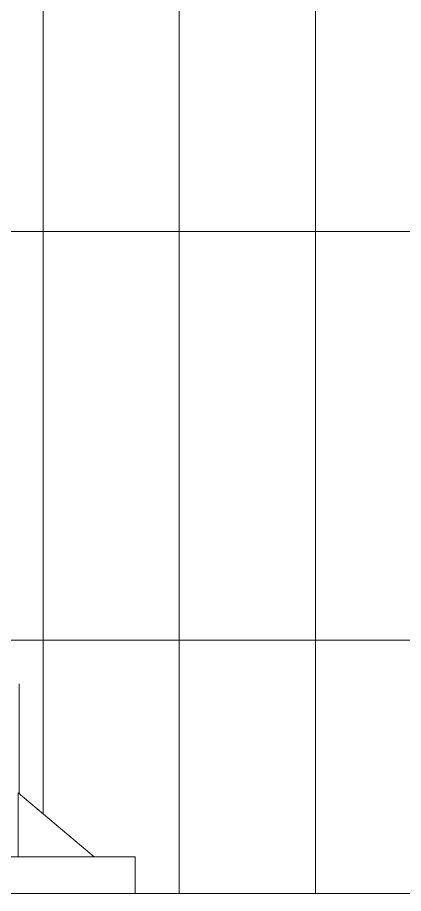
# Model space of a CAD drawing. Header units: millimetres. Extents: x -33493 to 146110, y 17338 to 47807.
# Drawn here: x 7875 to 8016.6, y 37865 to 38186.5 of the extents above; entities that cross this region are included whole.
import ezdxf

# ---------------------------------------------------------------- set-up
doc = ezdxf.new("R2010")
doc.units = ezdxf.units.MM
doc.layers.add('0-1', color=7, linetype='Continuous', lineweight=5)
doc.layers.add('A_--------_E-', color=7, linetype='Continuous', lineweight=9)
doc.layers.add('A-_DOOR----_E-1', color=6, linetype='Continuous', lineweight=9, true_color=0xff00ff)
doc.layers.add('A-_WALL----_E-1', color=6, linetype='Continuous', lineweight=9, true_color=0xff00ff)

# ---------------------------------------------------------------- blocks, each defined once
blk = doc.blocks.new('1599_DB_P_S_BLK2 23 0814_rvt-1-DOOR _ WINDOW SCHEDULE - ELEVATION 3 Copy 1')
at = {"layer": 'A_--------_E-', "color": 8}
for p, q in [((7875.65, 37942), (7875.65, 37901.58)), ((7875.25, 37901.91), (7875.25, 37878.5)), ((7903.15, 37878.5), (7875.25, 37901.91)), ((7918.15, 37878.5), (7743.15, 37878.5)), ((7918.15, 37878.5), (7918.15, 37865))]:
    blk.add_line(p, q, dxfattribs=at)
blk = doc.blocks.new('GATE - 1200L x 2200H - B3-MG01 2-5368641-DOOR _ WINDOW SCHEDULE - ELEVATION 3 Copy 1')
at = {"layer": 'A-_DOOR----_E-1'}
h = blk.add_hatch(dxfattribs=at)
h.set_pattern_fill('FP_4', color=256, style=0, pattern_type=2)
h.set_pattern_definition([(0, (5784.28, 37357.9), (0, 150), []), (90, (5784.276, 37357.897), (-50, 3e-15), [])])
h.paths.add_polyline_path([(7918.15, 37865), (8052.31, 37865), (8052.2, 38466.18), (8054.94, 38479.14), (8054.94, 38618.66), (8052.2, 38628.23), (8052.2, 38712), (8174.28, 38712), (8174.28, 39217.89), (7699.28, 39217.9), (7699.28, 38291.09), (7808.24, 38291.12), (7840.59, 38289.91), (7847.76, 38287.84), (7848.46, 38287.05), (7854.24, 38286.33), (7868.81, 38255.01), (7862.66, 38255.01), (7864.08, 38249.72), (7867.45, 38250.81), (7868.81, 38246.52), (7870.3, 38246.52), (7868.79, 38187.9), (7848.65, 38186.5), (7850.12, 38186), (7870.53, 38186), (7868.8, 37942.34), (7864.05, 37940.72), (7866.82, 37941.26), (7871.91, 37942), (7874.74, 37942), (7875.65, 37901.58), (7903.15, 37878.5), (7918.15, 37878.5)])
h.paths.add_polyline_path([(7723.15, 37878.5), (7723.2, 37880.09), (7722.43, 37879.5), (7722.95, 37878.5)])
h.paths.add_polyline_path([(7786.14, 37878.5), (7763.15, 37880.09), (7763.88, 37878.5), (7783.58, 37878.5)])
h.paths.add_polyline_path([(7851.96, 37888.5), (7851.96, 37889.35), (7851.65, 37888.5)])
h.paths.add_polyline_path([(7838.75, 37931), (7845.62, 37925.66), (7846.97, 37931), (7844.78, 37931.68), (7841.92, 37931.23), (7840.41, 37931.89), (7838.81, 37931.03)])
h.paths.add_polyline_path([(7829.72, 37924.5), (7831.48, 37931.89), (7829.56, 37929.98)])
h.paths.add_polyline_path([(7710.09, 37924.5), (7717.24, 37931), (7713.84, 37936.64), (7712.59, 37933.5), (7706.16, 37934.13), (7706.57, 37931), (7713.43, 37930.84), (7710.55, 37925.38)])
h.paths.add_polyline_path([(7776.22, 37924.5), (7773.72, 37931), (7780.14, 37931), (7780.06, 37933.5), (7772.88, 37933.5), (7771.7, 37935.75), (7770.1, 37930.05), (7775.75, 37924.92)])
h.paths.add_polyline_path([(7829.54, 37931), (7826.86, 37932.8), (7826.86, 37931), (7828.57, 37931)])
h.paths.add_polyline_path([(7786.78, 37931), (7791.3, 37931.94), (7791.12, 37933.5), (7784.03, 37933.5), (7782.8, 37935.72), (7782.05, 37931), (7784.95, 37931)])
h.paths.add_polyline_path([(7768.98, 37931), (7769.06, 37931), (7767.6, 37933.5), (7767.05, 37932.83), (7768.67, 37931)])
h.paths.add_polyline_path([(7704.26, 37931), (7706.16, 37931), (7702.7, 37936.61), (7701.36, 37933.5), (7699.28, 37933.5), (7699.52, 37931), (7703.95, 37931)])
h.paths.add_polyline_path([(7802.17, 37931), (7802.26, 37931), (7800.8, 37933.5), (7795.2, 37933.5), (7793.9, 37935.68), (7793.17, 37931), (7801.81, 37931)])
h.paths.add_polyline_path([(7813.23, 37931), (7814.9, 37931.67), (7817.3, 37936.83), (7816.95, 37943.81), (7817.99, 37973.4), (7813.96, 37971), (7815.35, 37970.48), (7814.34, 37933.5), (7806.04, 37935.02), (7804.9, 37935.44), (7803.4, 37931), (7813.03, 37931)])
h.paths.add_polyline_path([(7717.24, 37931), (7719.26, 37931.58), (7718.7, 37933.5), (7717.24, 37934.13), (7717.01, 37933.5)])
h.paths.add_polyline_path([(7823.63, 37980.54), (7824.1, 37981.44), (7823.75, 37981.03)])
h.paths.add_polyline_path([(7821.55, 38152.1), (7816.95, 38160.36), (7815.35, 38158.44), (7820, 38153.77), (7820.91, 38152.79)])
h.paths.add_polyline_path([(7810.88, 38160.41), (7806.4, 38161.45), (7804.94, 38186.5), (7806.4, 38186), (7806.4, 38161.3), (7810.75, 38160.44)])
h.paths.add_polyline_path([(7837.12, 38186), (7834.92, 38186.5), (7834.92, 38186)])

msp = doc.modelspace()

# ---------------------------------------------------------------- linework, layer by layer
at = {"layer": 'A-_WALL----_E-1'}
msp.add_line((10920.71, 37865), (-7929.29, 37865), dxfattribs=at)

# ---------------------------------------------------------------- block references
at = {"layer": '0-1'}
msp.add_blockref('1599_DB_P_S_BLK2 23 0814_rvt-1-DOOR _ WINDOW SCHEDULE - ELEVATION 3 Copy 1', (0, 0), dxfattribs=at)
at = {"layer": 'A-_DOOR----_E-1'}
msp.add_blockref('GATE - 1200L x 2200H - B3-MG01 2-5368641-DOOR _ WINDOW SCHEDULE - ELEVATION 3 Copy 1', (0, 0), dxfattribs=at)

doc.saveas('drawing.dxf')
